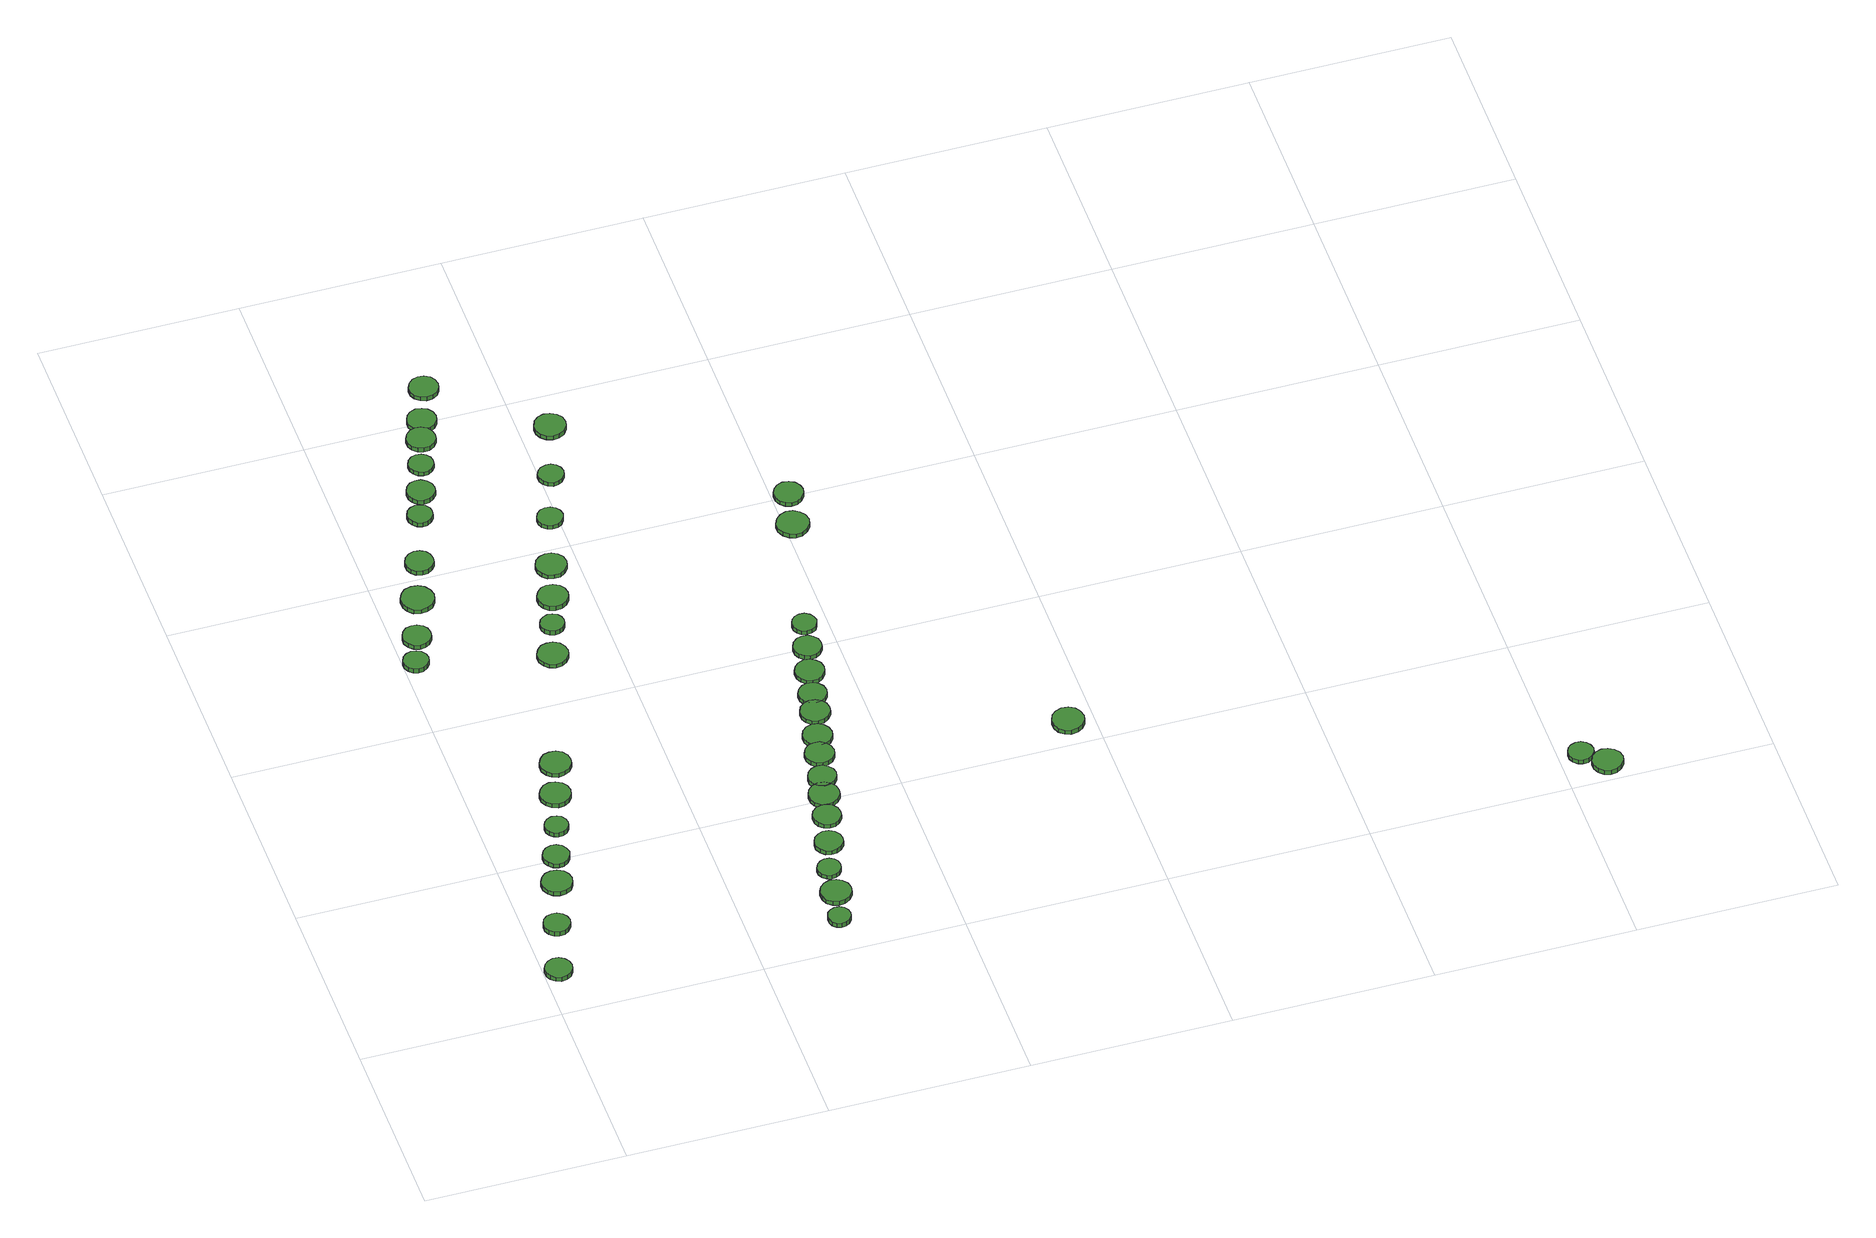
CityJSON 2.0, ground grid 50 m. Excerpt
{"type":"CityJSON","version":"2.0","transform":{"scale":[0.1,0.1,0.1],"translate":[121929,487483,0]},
"CityObjects":{
"tree1":{"type":"SolitaryVegetationObject","attributes":{"function":"something"},"geometry":[{"type":"MultiSurface","lod":"1","boundaries":[[[0,1,2,3,4,5,6,7,8,9,10,11,12,13,14]],[[15,16,17,18,19,20,21,22,23,24,25,26,27,28,29]],[[0,29,28,1]],[[1,28,27,2]],[[2,27,26,3]],[[3,26,25,4]],[[4,25,24,5]],[[5,24,23,6]],[[6,23,22,7]],[[7,22,21,8]],[[8,21,20,9]],[[9,20,19,10]],[[10,19,18,11]],[[11,18,17,12]],[[12,17,16,13]],[[13,16,15,14]],[[14,15,29,0]]]}]},
"tree2":{"type":"SolitaryVegetationObject","attributes":{"function":"something"},"geometry":[{"type":"MultiSurface","lod":"1","boundaries":[[[30,31,32,33,34,35,36,37,38,39,40,41,42,43,44]],[[45,46,47,48,49,50,51,52,53,54,55,56,57,58,59]],[[30,59,58,31]],[[31,58,57,32]],[[32,57,56,33]],[[33,56,55,34]],[[34,55,54,35]],[[35,54,53,36]],[[36,53,52,37]],[[37,52,51,38]],[[38,51,50,39]],[[39,50,49,40]],[[40,49,48,41]],[[41,48,47,42]],[[42,47,46,43]],[[43,46,45,44]],[[44,45,59,30]]]}]},
"tree3":{"type":"SolitaryVegetationObject","attributes":{"function":"something"},"geometry":[{"type":"MultiSurface","lod":"1","boundaries":[[[60,61,62,63,64,65,66,67,68,69,70,71,72,73,74]],[[75,76,77,78,79,80,81,82,83,84,85,86,87,88,89]],[[60,89,88,61]],[[61,88,87,62]],[[62,87,86,63]],[[63,86,85,64]],[[64,85,84,65]],[[65,84,83,66]],[[66,83,82,67]],[[67,82,81,68]],[[68,81,80,69]],[[69,80,79,70]],[[70,79,78,71]],[[71,78,77,72]],[[72,77,76,73]],[[73,76,75,74]],[[74,75,89,60]]]}]},
"tree4":{"type":"SolitaryVegetationObject","attributes":{"function":"something"},"geometry":[{"type":"MultiSurface","lod":"1","boundaries":[[[90,91,92,93,94,95,96,97,98,99,100,101,102,103,104]],[[105,106,107,108,109,110,111,112,113,114,115,116,117,118,119]],[[90,119,118,91]],[[91,118,117,92]],[[92,117,116,93]],[[93,116,115,94]],[[94,115,114,95]],[[95,114,113,96]],[[96,113,112,97]],[[97,112,111,98]],[[98,111,110,99]],[[99,110,109,100]],[[100,109,108,101]],[[101,108,107,102]],[[102,107,106,103]],[[103,106,105,104]],[[104,105,119,90]]]}]},
"tree5":{"type":"SolitaryVegetationObject","attributes":{"function":"something"},"geometry":[{"type":"MultiSurface","lod":"1","boundaries":[[[120,121,122,123,124,125,126,127,128,129,130,131,132,133,134]],[[135,136,137,138,139,140,141,142,143,144,145,146,147,148,149]],[[120,149,148,121]],[[121,148,147,122]],[[122,147,146,123]],[[123,146,145,124]],[[124,145,144,125]],[[125,144,143,126]],[[126,143,142,127]],[[127,142,141,128]],[[128,141,140,129]],[[129,140,139,130]],[[130,139,138,131]],[[131,138,137,132]],[[132,137,136,133]],[[133,136,135,134]],[[134,135,149,120]]]}]},
"tree6":{"type":"SolitaryVegetationObject","attributes":{"function":"something"},"geometry":[{"type":"MultiSurface","lod":"1","boundaries":[[[150,151,152,153,154,155,156,157,158,159,160,161,162,163,164]],[[165,166,167,168,169,170,171,172,173,174,175,176,177,178,179]],[[150,179,178,151]],[[151,178,177,152]],[[152,177,176,153]],[[153,176,175,154]],[[154,175,174,155]],[[155,174,173,156]],[[156,173,172,157]],[[157,172,171,158]],[[158,171,170,159]],[[159,170,169,160]],[[160,169,168,161]],[[161,168,167,162]],[[162,167,166,163]],[[163,166,165,164]],[[164,165,179,150]]]}]},
"tree7":{"type":"SolitaryVegetationObject","attributes":{"function":"something"},"geometry":[{"type":"MultiSurface","lod":"1","boundaries":[[[180,181,182,183,184,185,186,187,188,189,190,191,192,193,194]],[[195,196,197,198,199,200,201,202,203,204,205,206,207,208,209]],[[180,209,208,181]],[[181,208,207,182]],[[182,207,206,183]],[[183,206,205,184]],[[184,205,204,185]],[[185,204,203,186]],[[186,203,202,187]],[[187,202,201,188]],[[188,201,200,189]],[[189,200,199,190]],[[190,199,198,191]],[[191,198,197,192]],[[192,197,196,193]],[[193,196,195,194]],[[194,195,209,180]]]}]},
"tree8":{"type":"SolitaryVegetationObject","attributes":{"function":"something"},"geometry":[{"type":"MultiSurface","lod":"1","boundaries":[[[210,211,212,213,214,215,216,217,218,219,220,221,222,223,224]],[[225,226,227,228,229,230,231,232,233,234,235,236,237,238,239]],[[210,239,238,211]],[[211,238,237,212]],[[212,237,236,213]],[[213,236,235,214]],[[214,235,234,215]],[[215,234,233,216]],[[216,233,232,217]],[[217,232,231,218]],[[218,231,230,219]],[[219,230,229,220]],[[220,229,228,221]],[[221,228,227,222]],[[222,227,226,223]],[[223,226,225,224]],[[224,225,239,210]]]}]},
"tree9":{"type":"SolitaryVegetationObject","attributes":{"function":"something"},"geometry":[{"type":"MultiSurface","lod":"1","boundaries":[[[240,241,242,243,244,245,246,247,248,249,250,251,252,253,254]],[[255,256,257,258,259,260,261,262,263,264,265,266,267,268,269]],[[240,269,268,241]],[[241,268,267,242]],[[242,267,266,243]],[[243,266,265,244]],[[244,265,264,245]],[[245,264,263,246]],[[246,263,262,247]],[[247,262,261,248]],[[248,261,260,249]],[[249,260,259,250]],[[250,259,258,251]],[[251,258,257,252]],[[252,257,256,253]],[[253,256,255,254]],[[254,255,269,240]]]}]},
"tree10":{"type":"SolitaryVegetationObject","attributes":{"function":"something"},"geometry":[{"type":"MultiSurface","lod":"1","boundaries":[[[270,271,272,273,274,275,276,277,278,279,280,281,282,283,284]],[[285,286,287,288,289,290,291,292,293,294,295,296,297,298,299]],[[270,299,298,271]],[[271,298,297,272]],[[272,297,296,273]],[[273,296,295,274]],[[274,295,294,275]],[[275,294,293,276]],[[276,293,292,277]],[[277,292,291,278]],[[278,291,290,279]],[[279,290,289,280]],[[280,289,288,281]],[[281,288,287,282]],[[282,287,286,283]],[[283,286,285,284]],[[284,285,299,270]]]}]},
"tree11":{"type":"SolitaryVegetationObject","attributes":{"function":"something"},"geometry":[{"type":"MultiSurface","lod":"1","boundaries":[[[300,301,302,303,304,305,306,307,308,309,310,311,312,313,314]],[[315,316,317,318,319,320,321,322,323,324,325,326,327,328,329]],[[300,329,328,301]],[[301,328,327,302]],[[302,327,326,303]],[[303,326,325,304]],[[304,325,324,305]],[[305,324,323,306]],[[306,323,322,307]],[[307,322,321,308]],[[308,321,320,309]],[[309,320,319,310]],[[310,319,318,311]],[[311,318,317,312]],[[312,317,316,313]],[[313,316,315,314]],[[314,315,329,300]]]}]},
"tree12":{"type":"SolitaryVegetationObject","attributes":{"function":"something"},"geometry":[{"type":"MultiSurface","lod":"1","boundaries":[[[330,331,332,333,334,335,336,337,338,339,340,341,342,343,344]],[[345,346,347,348,349,350,351,352,353,354,355,356,357,358,359]],[[330,359,358,331]],[[331,358,357,332]],[[332,357,356,333]],[[333,356,355,334]],[[334,355,354,335]],[[335,354,353,336]],[[336,353,352,337]],[[337,352,351,338]],[[338,351,350,339]],[[339,350,349,340]],[[340,349,348,341]],[[341,348,347,342]],[[342,347,346,343]],[[343,346,345,344]],[[344,345,359,330]]]}]},
"tree13":{"type":"SolitaryVegetationObject","attributes":{"function":"something"},"geometry":[{"type":"MultiSurface","lod":"1","boundaries":[[[360,361,362,363,364,365,366,367,368,369,370,371,372,373,374]],[[375,376,377,378,379,380,381,382,383,384,385,386,387,388,389]],[[360,389,388,361]],[[361,388,387,362]],[[362,387,386,363]],[[363,386,385,364]],[[364,385,384,365]],[[365,384,383,366]],[[366,383,382,367]],[[367,382,381,368]],[[368,381,380,369]],[[369,380,379,370]],[[370,379,378,371]],[[371,378,377,372]],[[372,377,376,373]],[[373,376,375,374]],[[374,375,389,360]]]}]},
"tree14":{"type":"SolitaryVegetationObject","attributes":{"function":"something"},"geometry":[{"type":"MultiSurface","lod":"1","boundaries":[[[390,391,392,393,394,395,396,397,398,399,400,401,402,403,404]],[[405,406,407,408,409,410,411,412,413,414,415,416,417,418,419]],[[390,419,418,391]],[[391,418,417,392]],[[392,417,416,393]],[[393,416,415,394]],[[394,415,414,395]],[[395,414,413,396]],[[396,413,412,397]],[[397,412,411,398]],[[398,411,410,399]],[[399,410,409,400]],[[400,409,408,401]],[[401,408,407,402]],[[402,407,406,403]],[[403,406,405,404]],[[404,405,419,390]]]}]},
"tree15":{"type":"SolitaryVegetationObject","attributes":{"function":"something"},"geometry":[{"type":"MultiSurface","lod":"1","boundaries":[[[420,421,422,423,424,425,426,427,428,429,430,431,432,433,434]],[[435,436,437,438,439,440,441,442,443,444,445,446,447,448,449]],[[420,449,448,421]],[[421,448,447,422]],[[422,447,446,423]],[[423,446,445,424]],[[424,445,444,425]],[[425,444,443,426]],[[426,443,442,427]],[[427,442,441,428]],[[428,441,440,429]],[[429,440,439,430]],[[430,439,438,431]],[[431,438,437,432]],[[432,437,436,433]],[[433,436,435,434]],[[434,435,449,420]]]}]},
"tree16":{"type":"SolitaryVegetationObject","attributes":{"function":"something"},"geometry":[{"type":"MultiSurface","lod":"1","boundaries":[[[450,451,452,453,454,455,456,457,458,459,460,461,462,463,464]],[[465,466,467,468,469,470,471,472,473,474,475,476,477,478,479]],[[450,479,478,451]],[[451,478,477,452]],[[452,477,476,453]],[[453,476,475,454]],[[454,475,474,455]],[[455,474,473,456]],[[456,473,472,457]],[[457,472,471,458]],[[458,471,470,459]],[[459,470,469,460]],[[460,469,468,461]],[[461,468,467,462]],[[462,467,466,463]],[[463,466,465,464]],[[464,465,479,450]]]}]},
"tree17":{"type":"SolitaryVegetationObject","attributes":{"function":"something"},"geometry":[{"type":"MultiSurface","lod":"1","boundaries":[[[480,481,482,483,484,485,486,487,488,489,490,491,492,493,494]],[[495,496,497,498,499,500,501,502,503,504,505,506,507,508,509]],[[480,509,508,481]],[[481,508,507,482]],[[482,507,506,483]],[[483,506,505,484]],[[484,505,504,485]],[[485,504,503,486]],[[486,503,502,487]],[[487,502,501,488]],[[488,501,500,489]],[[489,500,499,490]],[[490,499,498,491]],[[491,498,497,492]],[[492,497,496,493]],[[493,496,495,494]],[[494,495,509,480]]]}]},
"tree18":{"type":"SolitaryVegetationObject","attributes":{"function":"something"},"geometry":[{"type":"MultiSurface","lod":"1","boundaries":[[[510,511,512,513,514,515,516,517,518,519,520,521,522,523,524]],[[525,526,527,528,529,530,531,532,533,534,535,536,537,538,539]],[[510,539,538,511]],[[511,538,537,512]],[[512,537,536,513]],[[513,536,535,514]],[[514,535,534,515]],[[515,534,533,516]],[[516,533,532,517]],[[517,532,531,518]],[[518,531,530,519]],[[519,530,529,520]],[[520,529,528,521]],[[521,528,527,522]],[[522,527,526,523]],[[523,526,525,524]],[[524,525,539,510]]]}]},
"tree19":{"type":"SolitaryVegetationObject","attributes":{"function":"something"},"geometry":[{"type":"MultiSurface","lod":"1","boundaries":[[[540,541,542,543,544,545,546,547,548,549,550,551,552,553,554]],[[555,556,557,558,559,560,561,562,563,564,565,566,567,568,569]],[[540,569,568,541]],[[541,568,567,542]],[[542,567,566,543]],[[543,566,565,544]],[[544,565,564,545]],[[545,564,563,546]],[[546,563,562,547]],[[547,562,561,548]],[[548,561,560,549]],[[549,560,559,550]],[[550,559,558,551]],[[551,558,557,552]],[[552,557,556,553]],[[553,556,555,554]],[[554,555,569,540]]]}]},
"tree20":{"type":"SolitaryVegetationObject","attributes":{"function":"something"},"geometry":[{"type":"MultiSurface","lod":"1","boundaries":[[[570,571,572,573,574,575,576,577,578,579,580,581,582,583,584]],[[585,586,587,588,589,590,591,592,593,594,595,596,597,598,599]],[[570,599,598,571]],[[571,598,597,572]],[[572,597,596,573]],[[573,596,595,574]],[[574,595,594,575]],[[575,594,593,576]],[[576,593,592,577]],[[577,592,591,578]],[[578,591,590,579]],[[579,590,589,580]],[[580,589,588,581]],[[581,588,587,582]],[[582,587,586,583]],[[583,586,585,584]],[[584,585,599,570]]]}]},
"tree21":{"type":"SolitaryVegetationObject","attributes":{"function":"something"},"geometry":[{"type":"MultiSurface","lod":"1","boundaries":[[[600,601,602,603,604,605,606,607,608,609,610,611,612,613,614]],[[615,616,617,618,619,620,621,622,623,624,625,626,627,628,629]],[[600,629,628,601]],[[601,628,627,602]],[[602,627,626,603]],[[603,626,625,604]],[[604,625,624,605]],[[605,624,623,606]],[[606,623,622,607]],[[607,622,621,608]],[[608,621,620,609]],[[609,620,619,610]],[[610,619,618,611]],[[611,618,617,612]],[[612,617,616,613]],[[613,616,615,614]],[[614,615,629,600]]]}]},
"tree22":{"type":"SolitaryVegetationObject","attributes":{"function":"something"},"geometry":[{"type":"MultiSurface","lod":"1","boundaries":[[[630,631,632,633,634,635,636,637,638,639,640,641,642,643,644]],[[645,646,647,648,649,650,651,652,653,654,655,656,657,658,659]],[[630,659,658,631]],[[631,658,657,632]],[[632,657,656,633]],[[633,656,655,634]],[[634,655,654,635]],[[635,654,653,636]],[[636,653,652,637]],[[637,652,651,638]],[[638,651,650,639]],[[639,650,649,640]],[[640,649,648,641]],[[641,648,647,642]],[[642,647,646,643]],[[643,646,645,644]],[[644,645,659,630]]]}]},
"tree23":{"type":"SolitaryVegetationObject","attributes":{"function":"something"},"geometry":[{"type":"MultiSurface","lod":"1","boundaries":[[[660,661,662,663,664,665,666,667,668,669,670,671,672,673,674]],[[675,676,677,678,679,680,681,682,683,684,685,686,687,688,689]],[[660,689,688,661]],[[661,688,687,662]],[[662,687,686,663]],[[663,686,685,664]],[[664,685,684,665]],[[665,684,683,666]],[[666,683,682,667]],[[667,682,681,668]],[[668,681,680,669]],[[669,680,679,670]],[[670,679,678,671]],[[671,678,677,672]],[[672,677,676,673]],[[673,676,675,674]],[[674,675,689,660]]]}]},
"tree24":{"type":"SolitaryVegetationObject","attributes":{"function":"something"},"geometry":[{"type":"MultiSurface","lod":"1","boundaries":[[[690,691,692,693,694,695,696,697,698,699,700,701,702,703,704]],[[705,706,707,708,709,710,711,712,713,714,715,716,717,718,719]],[[690,719,718,691]],[[691,718,717,692]],[[692,717,716,693]],[[693,716,715,694]],[[694,715,714,695]],[[695,714,713,696]],[[696,713,712,697]],[[697,712,711,698]],[[698,711,710,699]],[[699,710,709,700]],[[700,709,708,701]],[[701,708,707,702]],[[702,707,706,703]],[[703,706,705,704]],[[704,705,719,690]]]}]},
"tree25":{"type":"SolitaryVegetationObject","attributes":{"function":"something"},"geometry":[{"type":"MultiSurface","lod":"1","boundaries":[[[720,721,722,723,724,725,726,727,728,729,730,731,732,733,734]],[[735,736,737,738,739,740,741,742,743,744,745,746,747,748,749]],[[720,749,748,721]],[[721,748,747,722]],[[722,747,746,723]],[[723,746,745,724]],[[724,745,744,725]],[[725,744,743,726]],[[726,743,742,727]],[[727,742,741,728]],[[728,741,740,729]],[[729,740,739,730]],[[730,739,738,731]],[[731,738,737,732]],[[732,737,736,733]],[[733,736,735,734]],[[734,735,749,720]]]}]},
"tree26":{"type":"SolitaryVegetationObject","attributes":{"function":"something"},"geometry":[{"type":"MultiSurface","lod":"1","boundaries":[[[750,751,752,753,754,755,756,757,758,759,760,761,762,763,764]],[[765,766,767,768,769,770,771,772,773,774,775,776,777,778,779]],[[750,779,778,751]],[[751,778,777,752]],[[752,777,776,753]],[[753,776,775,754]],[[754,775,774,755]],[[755,774,773,756]],[[756,773,772,757]],[[757,772,771,758]],[[758,771,770,759]],[[759,770,769,760]],[[760,769,768,761]],[[761,768,767,762]],[[762,767,766,763]],[[763,766,765,764]],[[764,765,779,750]]]}]},
"tree27":{"type":"SolitaryVegetationObject","attributes":{"function":"something"},"geometry":[{"type":"MultiSurface","lod":"1","boundaries":[[[780,781,782,783,784,785,786,787,788,789,790,791,792,793,794]],[[795,796,797,798,799,800,801,802,803,804,805,806,807,808,809]],[[780,809,808,781]],[[781,808,807,782]],[[782,807,806,783]],[[783,806,805,784]],[[784,805,804,785]],[[785,804,803,786]],[[786,803,802,787]],[[787,802,801,788]],[[788,801,800,789]],[[789,800,799,790]],[[790,799,798,791]],[[791,798,797,792]],[[792,797,796,793]],[[793,796,795,794]],[[794,795,809,780]]]}]},
"tree28":{"type":"SolitaryVegetationObject","attributes":{"function":"something"},"geometry":[{"type":"MultiSurface","lod":"1","boundaries":[[[810,811,812,813,814,815,816,817,818,819,820,821,822,823,824]],[[825,826,827,828,829,830,831,832,833,834,835,836,837,838,839]],[[810,839,838,811]],[[811,838,837,812]],[[812,837,836,813]],[[813,836,835,814]],[[814,835,834,815]],[[815,834,833,816]],[[816,833,832,817]],[[817,832,831,818]],[[818,831,830,819]],[[819,830,829,820]],[[820,829,828,821]],[[821,828,827,822]],[[822,827,826,823]],[[823,826,825,824]],[[824,825,839,810]]]}]},
"tree29":{"type":"SolitaryVegetationObject","attributes":{"function":"something"},"geometry":[{"type":"MultiSurface","lod":"1","boundaries":[[[840,841,842,843,844,845,846,847,848,849,850,851,852,853,854]],[[855,856,857,858,859,860,861,862,863,864,865,866,867,868,869]],[[840,869,868,841]],[[841,868,867,842]],[[842,867,866,843]],[[843,866,865,844]],[[844,865,864,845]],[[845,864,863,846]],[[846,863,862,847]],[[847,862,861,848]],[[848,861,860,849]],[[849,860,859,850]],[[850,859,858,851]],[[851,858,857,852]],[[852,857,856,853]],[[853,856,855,854]],[[854,855,869,840]]]}]},
"tree30":{"type":"SolitaryVegetationObject","attributes":{"function":"something"},"geometry":[{"type":"MultiSurface","lod":"1","boundaries":[[[870,871,872,873,874,875,876,877,878,879,880,881,882,883,884]],[[885,886,887,888,889,890,891,892,893,894,895,896,897,898,899]],[[870,899,898,871]],[[871,898,897,872]],[[872,897,896,873]],[[873,896,895,874]],[[874,895,894,875]],[[875,894,893,876]],[[876,893,892,877]],[[877,892,891,878]],[[878,891,890,879]],[[879,890,889,880]],[[880,889,888,881]],[[881,888,887,882]],[[882,887,886,883]],[[883,886,885,884]],[[884,885,899,870]]]}]},
"tree31":{"type":"SolitaryVegetationObject","attributes":{"function":"something"},"geometry":[{"type":"MultiSurface","lod":"1","boundaries":[[[900,901,902,903,904,905,906,907,908,909,910,911,912,913,914]],[[915,916,917,918,919,920,921,922,923,924,925,926,927,928,929]],[[900,929,928,901]],[[901,928,927,902]],[[902,927,926,903]],[[903,926,925,904]],[[904,925,924,905]],[[905,924,923,906]],[[906,923,922,907]],[[907,922,921,908]],[[908,921,920,909]],[[909,920,919,910]],[[910,919,918,911]],[[911,918,917,912]],[[912,917,916,913]],[[913,916,915,914]],[[914,915,929,900]]]}]},
"tree32":{"type":"SolitaryVegetationObject","attributes":{"function":"something"},"geometry":[{"type":"MultiSurface","lod":"1","boundaries":[[[930,931,932,933,934,935,936,937,938,939,940,941,942,943,944]],[[945,946,947,948,949,950,951,952,953,954,955,956,957,958,959]],[[930,959,958,931]],[[931,958,957,932]],[[932,957,956,933]],[[933,956,955,934]],[[934,955,954,935]],[[935,954,953,936]],[[936,953,952,937]],[[937,952,951,938]],[[938,951,950,939]],[[939,950,949,940]],[[940,949,948,941]],[[941,948,947,942]],[[942,947,946,943]],[[943,946,945,944]],[[944,945,959,930]]]}]},
"tree33":{"type":"SolitaryVegetationObject","attributes":{"function":"something"},"geometry":[{"type":"MultiSurface","lod":"1","boundaries":[[[960,961,962,963,964,965,966,967,968,969,970,971,972,973,974]],[[975,976,977,978,979,980,981,982,983,984,985,986,987,988,989]],[[960,989,988,961]],[[961,988,987,962]],[[962,987,986,963]],[[963,986,985,964]],[[964,985,984,965]],[[965,984,983,966]],[[966,983,982,967]],[[967,982,981,968]],[[968,981,980,969]],[[969,980,979,970]],[[970,979,978,971]],[[971,978,977,972]],[[972,977,976,973]],[[973,976,975,974]],[[974,975,989,960]]]}]},
"tree34":{"type":"SolitaryVegetationObject","attributes":{"function":"something"},"geometry":[{"type":"MultiSurface","lod":"1","boundaries":[[[990,991,992,993,994,995,996,997,998,999,1000,1001,1002,1003,1004]],[[1005,1006,1007,1008,1009,1010,1011,1012,1013,1014,1015,1016,1017,1018,1019]],[[990,1019,1018,991]],[[991,1018,1017,992]],[[992,1017,1016,993]],[[993,1016,1015,994]],[[994,1015,1014,995]],[[995,1014,1013,996]],[[996,1013,1012,997]],[[997,1012,1011,998]],[[998,1011,1010,999]],[[999,1010,1009,1000]],[[1000,1009,1008,1001]],[[1001,1008,1007,1002]],[[1002,1007,1006,1003]],[[1003,1006,1005,1004]],[[1004,1005,1019,990]]]}]},
"tree35":{"type":"SolitaryVegetationObject","attributes":{"function":"something"},"geometry":[{"type":"MultiSurface","lod":"1","boundaries":[[[1020,1021,1022,1023,1024,1025,1026,1027,1028,1029,1030,1031,1032,1033,1034]],[[1035,1036,1037,1038,1039,1040,1041,1042,1043,1044,1045,1046,1047,1048,1049]],[[1020,1049,1048,1021]],[[1021,1048,1047,1022]],[[1022,1047,1046,1023]],[[1023,1046,1045,1024]],[[1024,1045,1044,1025]],[[1025,1044,1043,1026]],[[1026,1043,1042,1027]],[[1027,1042,1041,1028]],[[1028,1041,1040,1029]],[[1029,1040,1039,1030]],[[1030,1039,1038,1031]],[[1031,1038,1037,1032]],[[1032,1037,1036,1033]],[[1033,1036,1035,1034]],[[1034,1035,1049,1020]]]}]},
"tree36":{"type":"SolitaryVegetationObject","attributes":{"function":"something"},"geometry":[{"type":"MultiSurface","lod":"1","boundaries":[[[1050,1051,1052,1053,1054,1055,1056,1057,1058,1059,1060,1061,1062,1063,1064]],[[1065,1066,1067,1068,1069,1070,1071,1072,1073,1074,1075,1076,1077,1078,1079]],[[1050,1079,1078,1051]],[[1051,1078,1077,1052]],[[1052,1077,1076,1053]],[[1053,1076,1075,1054]],[[1054,1075,1074,1055]],[[1055,1074,1073,1056]],[[1056,1073,1072,1057]],[[1057,1072,1071,1058]],[[1058,1071,1070,1059]],[[1059,1070,1069,1060]],[[1060,1069,1068,1061]],[[1061,1068,1067,1062]],[[1062,1067,1066,1063]],[[1063,1066,1065,1064]],[[1064,1065,1079,1050]]]}]},
"tree37":{"type":"SolitaryVegetationObject","attributes":{"function":"something"},"geometry":[{"type":"MultiSurface","lod":"1","boundaries":[[[1080,1081,1082,1083,1084,1085,1086,1087,1088,1089,1090,1091,1092,1093,1094]],[[1095,1096,1097,1098,1099,1100,1101,1102,1103,1104,1105,1106,1107,1108,1109]],[[1080,1109,1108,1081]],[[1081,1108,1107,1082]],[[1082,1107,1106,1083]],[[1083,1106,1105,1084]],[[1084,1105,1104,1085]],[[1085,1104,1103,1086]],[[1086,1103,1102,1087]],[[1087,1102,1101,1088]],[[1088,1101,1100,1089]],[[1089,1100,1099,1090]],[[1090,1099,1098,1091]],[[1091,1098,1097,1092]],[[1092,1097,1096,1093]],[[1093,1096,1095,1094]],[[1094,1095,1109,1080]]]}]},
"tree38":{"type":"SolitaryVegetationObject","attributes":{"function":"something"},"geometry":[{"type":"MultiSurface","lod":"1","boundaries":[[[1110,1111,1112,1113,1114,1115,1116,1117,1118,1119,1120,1121,1122,1123,1124]],[[1125,1126,1127,1128,1129,1130,1131,1132,1133,1134,1135,1136,1137,1138,1139]],[[1110,1139,1138,1111]],[[1111,1138,1137,1112]],[[1112,1137,1136,1113]],[[1113,1136,1135,1114]],[[1114,1135,1134,1115]],[[1115,1134,1133,1116]],[[1116,1133,1132,1117]],[[1117,1132,1131,1118]],[[1118,1131,1130,1119]],[[1119,1130,1129,1120]],[[1120,1129,1128,1121]],[[1121,1128,1127,1122]],[[1122,1127,1126,1123]],[[1123,1126,1125,1124]],[[1124,1125,1139,1110]]]}]},
"tree39":{"type":"SolitaryVegetationObject","attributes":{"function":"something"},"geometry":[{"type":"MultiSurface","lod":"1","boundaries":[[[1140,1141,1142,1143,1144,1145,1146,1147,1148,1149,1150,1151,1152,1153,1154]],[[1155,1156,1157,1158,1159,1160,1161,1162,1163,1164,1165,1166,1167,1168,1169]],[[1140,1169,1168,1141]],[[1141,1168,1167,1142]],[[1142,1167,1166,1143]],[[1143,1166,1165,1144]],[[1144,1165,1164,1145]],[[1145,1164,1163,1146]],[[1146,1163,1162,1147]],[[1147,1162,1161,1148]],[[1148,1161,1160,1149]],[[1149,1160,1159,1150]],[[1150,1159,1158,1151]],[[1151,1158,1157,1152]],[[1152,1157,1156,1153]],[[1153,1156,1155,1154]],[[1154,1155,1169,1140]]]}]},
"tree40":{"type":"SolitaryVegetationObject","attributes":{"function":"something"},"geometry":[{"type":"MultiSurface","lod":"1","boundaries":[[[1170,1171,1172,1173,1174,1175,1176,1177,1178,1179,1180,1181,1182,1183,1184]],[[1185,1186,1187,1188,1189,1190,1191,1192,1193,1194,1195,1196,1197,1198,1199]],[[1170,1199,1198,1171]],[[1171,1198,1197,1172]],[[1172,1197,1196,1173]],[[1173,1196,1195,1174]],[[1174,1195,1194,1175]],[[1175,1194,1193,1176]],[[1176,1193,1192,1177]],[[1177,1192,1191,1178]],[[1178,1191,1190,1179]],[[1179,1190,1189,1180]],[[1180,1189,1188,1181]],[[1181,1188,1187,1182]],[[1182,1187,1186,1183]],[[1183,1186,1185,1184]],[[1184,1185,1199,1170]]]}]},
"tree41":{"type":"SolitaryVegetationObject","attributes":{"function":"something"},"geometry":[{"type":"MultiSurface","lod":"1","boundaries":[[[1200,1201,1202,1203,1204,1205,1206,1207,1208,1209,1210,1211,1212,1213,1214]],[[1215,1216,1217,1218,1219,1220,1221,1222,1223,1224,1225,1226,1227,1228,1229]],[[1200,1229,1228,1201]],[[1201,1228,1227,1202]],[[1202,1227,1226,1203]],[[1203,1226,1225,1204]],[[1204,1225,1224,1205]],[[1205,1224,1223,1206]],[[1206,1223,1222,1207]],[[1207,1222,1221,1208]],[[1208,1221,1220,1209]],[[1209,1220,1219,1210]],[[1210,1219,1218,1211]],[[1211,1218,1217,1212]],[[1212,1217,1216,1213]],[[1213,1216,1215,1214]],[[1214,1215,1229,1200]]]}]},
"tree42":{"type":"SolitaryVegetationObject","attributes":{"function":"something"},"geometry":[{"type":"MultiSurface","lod":"1","boundaries":[[[1230,1231,1232,1233,1234,1235,1236,1237,1238,1239,1240,1241,1242,1243,1244]],[[1245,1246,1247,1248,1249,1250,1251,1252,1253,1254,1255,1256,1257,1258,1259]],[[1230,1259,1258,1231]],[[1231,1258,1257,1232]],[[1232,1257,1256,1233]],[[1233,1256,1255,1234]],[[1234,1255,1254,1235]],[[1235,1254,1253,1236]],[[1236,1253,1252,1237]],[[1237,1252,1251,1238]],[[1238,1251,1250,1239]],[[1239,1250,1249,1240]],[[1240,1249,1248,1241]],[[1241,1248,1247,1242]],[[1242,1247,1246,1243]],[[1243,1246,1245,1244]],[[1244,1245,1259,1230]]]}]},
"tree43":{"type":"SolitaryVegetationObject","attributes":{"function":"something"},"geometry":[{"type":"MultiSurface","lod":"1","boundaries":[[[1260,1261,1262,1263,1264,1265,1266,1267,1268,1269,1270,1271,1272,1273,1274]],[[1275,1276,1277,1278,1279,1280,1281,1282,1283,1284,1285,1286,1287,1288,1289]],[[1260,1289,1288,1261]],[[1261,1288,1287,1262]],[[1262,1287,1286,1263]],[[1263,1286,1285,1264]],[[1264,1285,1284,1265]],[[1265,1284,1283,1266]],[[1266,1283,1282,1267]],[[1267,1282,1281,1268]],[[1268,1281,1280,1269]],[[1269,1280,1279,1270]],[[1270,1279,1278,1271]],[[1271,1278,1277,1272]],[[1272,1277,1276,1273]],[[1273,1276,1275,1274]],[[1274,1275,1289,1260]]]}]}
},
"vertices":[
[69,139,16],[66,153,16],[58,164,16],[46,171,16],[32,173,16],[19,168,16],[8,159,16],[2,146,16],[2,132,16],[8,119,16],[19,110,16],[32,105,16],[46,107,16],[58,114,16],[66,125,16],[66,125,3],[58,114,3],[46,107,3],[32,105,3],[19,110,3],[8,119,3],[2,132,3],[2,146,3],[8,159,3],[19,168,3],[32,173,3],[46,171,3],[58,164,3],[66,153,3],[69,139,3],
[111,286,15],[108,299,15],[100,310,15],[88,317,15],[75,318,15],[62,314,15],[51,305,15],[46,292,15],[46,279,15],[51,266,15],[62,257,15],[75,253,15],[88,254,15],[100,261,15],[108,272,15],[108,272,2],[100,261,2],[88,254,2],[75,253,2],[62,257,2],[51,266,2],[46,279,2],[46,292,2],[51,305,2],[62,314,2],[75,318,2],[88,317,2],[100,310,2],[108,299,2],[111,286,2],
[158,418,16],[155,433,16],[146,446,16],[132,454,16],[116,455,16],[101,451,16],[90,440,16],[83,426,16],[83,410,16],[90,395,16],[101,385,16],[116,380,16],[132,382,16],[146,389,16],[155,402,16],[155,402,4],[146,389,4],[132,382,4],[116,380,4],[101,385,4],[90,395,4],[83,410,4],[83,426,4],[90,440,4],[101,451,4],[116,455,4],[132,454,4],[146,446,4],[155,433,4],[158,418,4],
[179,504,16],[176,518,16],[168,529,16],[156,536,16],[143,537,16],[130,533,16],[120,524,16],[114,511,16],[114,497,16],[120,485,16],[130,476,16],[143,472,16],[156,473,16],[168,480,16],[176,491,16],[176,491,3],[168,480,3],[156,473,3],[143,472,3],[130,476,3],[120,485,3],[114,497,3],[114,511,3],[120,524,3],[130,533,3],[143,537,3],[156,536,3],[168,529,3],[176,518,3],[179,504,3],
[207,601,15],[204,613,15],[197,623,15],[187,629,15],[174,630,15],[163,626,15],[154,618,15],[149,607,15],[149,595,15],[154,584,15],[163,576,15],[174,572,15],[187,573,15],[197,579,15],[204,589,15],[204,589,2],[197,579,2],[187,573,2],[174,572,2],[163,576,2],[154,584,2],[149,595,2],[149,607,2],[154,618,2],[163,626,2],[174,630,2],[187,629,2],[197,623,2],[204,613,2],[207,601,2],
[63,1231,15],[60,1243,15],[52,1254,15],[41,1260,15],[28,1262,15],[16,1258,15],[6,1249,15],[0,1237,15],[0,1224,15],[6,1212,15],[16,1203,15],[28,1199,15],[41,1201,15],[52,1207,15],[60,1218,15],[60,1218,2],[52,1207,2],[41,1201,2],[28,1199,2],[16,1203,2],[6,1212,2],[0,1224,2],[0,1237,2],[6,1249,2],[16,1258,2],[28,1262,2],[41,1260,2],[52,1254,2],[60,1243,2],[63,1231,2],
[245,702,16],[242,717,16],[233,730,16],[219,738,16],[203,740,16],[188,735,16],[177,724,16],[170,710,16],[170,694,16],[177,680,16],[188,669,16],[203,664,16],[219,666,16],[233,674,16],[242,686,16],[242,686,4],[233,674,4],[219,666,4],[203,664,4],[188,669,4],[177,680,4],[170,694,4],[170,710,4],[177,724,4],[188,735,4],[203,740,4],[219,738,4],[233,730,4],[242,717,4],[245,702,4],
[93,1308,16],[90,1323,16],[82,1334,16],[69,1342,16],[55,1343,16],[41,1339,16],[30,1329,16],[24,1316,16],[24,1301,16],[30,1288,16],[41,1278,16],[55,1273,16],[69,1275,16],[82,1282,16],[90,1294,16],[90,1294,3],[82,1282,3],[69,1275,3],[55,1273,3],[41,1278,3],[30,1288,3],[24,1301,3],[24,1316,3],[30,1329,3],[41,1339,3],[55,1343,3],[69,1342,3],[82,1334,3],[90,1323,3],[93,1308,3],
[277,801,16],[274,816,16],[265,829,16],[251,837,16],[235,838,16],[220,834,16],[209,823,16],[202,809,16],[202,793,16],[209,778,16],[220,768,16],[235,763,16],[251,765,16],[265,773,16],[274,785,16],[274,785,3],[265,773,3],[251,765,3],[235,763,3],[220,768,3],[209,778,3],[202,793,3],[202,809,3],[209,823,3],[220,834,3],[235,838,3],[251,837,3],[265,829,3],[274,816,3],[277,801,3],
[139,1427,17],[135,1444,17],[125,1458,17],[111,1466,17],[94,1468,17],[77,1463,17],[65,1451,17],[58,1436,17],[58,1418,17],[65,1403,17],[77,1391,17],[94,1386,17],[111,1388,17],[125,1396,17],[135,1410,17],[135,1410,4],[125,1396,4],[111,1388,4],[94,1386,4],[77,1391,4],[65,1403,4],[58,1418,4],[58,1436,4],[65,1451,4],[77,1463,4],[94,1468,4],[111,1466,4],[125,1458,4],[135,1444,4],[139,1427,4],
[175,1545,16],[172,1559,16],[164,1571,16],[151,1578,16],[137,1580,16],[123,1575,16],[112,1565,16],[106,1552,16],[106,1537,16],[112,1524,16],[123,1514,16],[137,1510,16],[151,1511,16],[164,1519,16],[172,1530,16],[172,1530,3],[164,1519,3],[151,1511,3],[137,1510,3],[123,1514,3],[112,1524,3],[106,1537,3],[106,1552,3],[112,1565,3],[123,1575,3],[137,1580,3],[151,1578,3],[164,1571,3],[172,1559,3],[175,1545,3],
[383,1153,16],[380,1168,16],[371,1181,16],[357,1189,16],[341,1190,16],[326,1186,16],[315,1175,16],[308,1161,16],[308,1145,16],[315,1130,16],[326,1120,16],[341,1115,16],[357,1117,16],[371,1125,16],[380,1137,16],[380,1137,4],[371,1125,4],[357,1117,4],[341,1115,4],[326,1120,4],[315,1130,4],[308,1145,4],[308,1161,4],[315,1175,4],[326,1186,4],[341,1190,4],[357,1189,4],[371,1181,4],[380,1168,4],[383,1153,4],
[221,1697,15],[219,1709,15],[211,1720,15],[200,1726,15],[187,1728,15],[175,1724,15],[165,1715,15],[160,1703,15],[160,1690,15],[165,1679,15],[175,1670,15],[187,1666,15],[200,1667,15],[211,1674,15],[219,1684,15],[219,1684,2],[211,1674,2],[200,1667,2],[187,1666,2],[175,1670,2],[165,1679,2],[160,1690,2],[160,1703,2],[165,1715,2],[175,1724,2],[187,1728,2],[200,1726,2],[211,1720,2],[219,1709,2],[221,1697,2],
[251,1771,16],[248,1785,16],[239,1797,16],[227,1805,16],[212,1806,16],[198,1802,16],[188,1792,16],[182,1778,16],[182,1764,16],[188,1751,16],[198,1741,16],[212,1736,16],[227,1738,16],[239,1745,16],[248,1757,16],[248,1757,3],[239,1745,3],[227,1738,3],[212,1736,3],[198,1741,3],[188,1751,3],[182,1764,3],[182,1778,3],[188,1792,3],[198,1802,3],[212,1806,3],[227,1805,3],[239,1797,3],[248,1785,3],[251,1771,3],
[406,1253,15],[403,1265,15],[396,1275,15],[385,1281,15],[373,1282,15],[361,1278,15],[352,1270,15],[347,1259,15],[347,1247,15],[352,1235,15],[361,1227,15],[373,1223,15],[385,1225,15],[396,1231,15],[403,1241,15],[403,1241,2],[396,1231,2],[385,1225,2],[373,1223,2],[361,1227,2],[352,1235,2],[347,1247,2],[347,1259,2],[352,1270,2],[361,1278,2],[373,1282,2],[385,1281,2],[396,1275,2],[403,1265,2],[406,1253,2],
[749,107,15],[746,118,15],[739,128,15],[729,134,15],[717,135,15],[706,131,15],[697,123,15],[693,112,15],[693,101,15],[697,90,15],[706,82,15],[717,78,15],[729,80,15],[739,85,15],[746,95,15],[746,95,2],[739,85,2],[729,80,2],[717,78,2],[706,82,2],[697,90,2],[693,101,2],[693,112,2],[697,123,2],[706,131,2],[717,135,2],[729,134,2],[739,128,2],[746,118,2],[749,107,2],
[776,189,14],[773,204,14],[763,217,14],[750,225,14],[734,227,14],[719,222,14],[707,211,14],[701,197,14],[701,181,14],[707,166,14],[719,156,14],[734,151,14],[750,153,14],[763,161,14],[773,173,14],[773,173,2],[763,161,2],[750,153,2],[734,151,2],[719,156,2],[707,166,2],[701,181,2],[701,197,2],[707,211,2],[719,222,2],[734,227,2],[750,225,2],[763,217,2],[773,204,2],[776,189,2],
[275,1859,15],[273,1871,15],[265,1882,15],[254,1888,15],[241,1890,15],[229,1886,15],[219,1877,15],[214,1865,15],[214,1852,15],[219,1841,15],[229,1832,15],[241,1828,15],[254,1829,15],[265,1836,15],[273,1846,15],[273,1846,3],[265,1836,3],[254,1829,3],[241,1828,3],[229,1832,3],[219,1841,3],[214,1852,3],[214,1865,3],[219,1877,3],[229,1886,3],[241,1890,3],[254,1888,3],[265,1882,3],[273,1871,3],[275,1859,3],
[442,1338,16],[439,1354,16],[430,1366,16],[416,1374,16],[400,1376,16],[385,1371,16],[374,1360,16],[367,1346,16],[367,1330,16],[374,1316,16],[385,1305,16],[400,1300,16],[416,1302,16],[430,1310,16],[439,1323,16],[439,1323,3],[430,1310,3],[416,1302,3],[400,1300,3],[385,1305,3],[374,1316,3],[367,1330,3],[367,1346,3],[374,1360,3],[385,1371,3],[400,1376,3],[416,1374,3],[430,1366,3],[439,1354,3],[442,1338,3],
[776,271,13],[774,283,13],[767,293,13],[756,299,13],[744,300,13],[733,296,13],[724,288,13],[719,277,13],[719,265,13],[724,254,13],[733,246,13],[744,242,13],[756,243,13],[767,249,13],[774,259,13],[774,259,1],[767,249,1],[756,243,1],[744,242,1],[733,246,1],[724,254,1],[719,265,1],[719,277,1],[724,288,1],[733,296,1],[744,300,1],[756,299,1],[767,293,1],[774,283,1],[776,271,1],
[306,1939,17],[303,1953,17],[294,1966,17],[281,1973,17],[266,1975,17],[252,1970,17],[241,1960,17],[235,1946,17],[235,1931,17],[241,1918,17],[252,1908,17],[266,1903,17],[281,1905,17],[294,1912,17],[303,1924,17],[303,1924,4],[294,1912,4],[281,1905,4],[266,1903,4],[252,1908,4],[241,1918,4],[235,1931,4],[235,1946,4],[241,1960,4],[252,1970,4],[266,1975,4],[281,1973,4],[294,1966,4],[303,1953,4],[306,1939,4],
[471,1440,16],[468,1456,16],[458,1469,16],[445,1476,16],[429,1478,16],[414,1473,16],[402,1463,16],[396,1448,16],[396,1432,16],[402,1418,16],[414,1407,16],[429,1403,16],[445,1404,16],[458,1412,16],[468,1425,16],[468,1425,4],[458,1412,4],[445,1404,4],[429,1403,4],[414,1407,4],[402,1418,4],[396,1432,4],[396,1448,4],[402,1463,4],[414,1473,4],[429,1478,4],[445,1476,4],[458,1469,4],[468,1456,4],[471,1440,4],
[808,354,14],[805,368,14],[796,380,14],[784,387,14],[769,389,14],[756,384,14],[745,375,14],[739,362,14],[739,347,14],[745,334,14],[756,324,14],[769,320,14],[784,321,14],[796,329,14],[805,340,14],[805,340,1],[796,329,1],[784,321,1],[769,320,1],[756,324,1],[745,334,1],[739,347,1],[739,362,1],[745,375,1],[756,384,1],[769,389,1],[784,387,1],[796,380,1],[805,368,1],[808,354,1],
[327,2000,16],[324,2015,16],[315,2027,16],[302,2034,16],[287,2036,16],[273,2031,16],[262,2021,16],[256,2007,16],[256,1992,16],[262,1979,16],[273,1969,16],[287,1964,16],[302,1966,16],[315,1973,16],[324,1985,16],[324,1985,3],[315,1973,3],[302,1966,3],[287,1964,3],[273,1969,3],[262,1979,3],[256,1992,3],[256,2007,3],[262,2021,3],[273,2031,3],[287,2036,3],[302,2034,3],[315,2027,3],[324,2015,3],[327,2000,3],
[831,441,13],[828,455,13],[819,467,13],[807,474,13],[793,475,13],[779,471,13],[768,461,13],[762,448,13],[762,434,13],[768,421,13],[779,411,13],[793,407,13],[807,408,13],[819,415,13],[828,427,13],[828,427,1],[819,415,1],[807,408,1],[793,407,1],[779,411,1],[768,421,1],[762,434,1],[762,448,1],[768,461,1],[779,471,1],[793,475,1],[807,474,1],[819,467,1],[828,455,1],[831,441,1],
[511,1592,18],[508,1605,18],[500,1616,18],[489,1623,18],[476,1624,18],[463,1620,18],[453,1611,18],[448,1599,18],[448,1586,18],[453,1574,18],[463,1565,18],[476,1561,18],[489,1562,18],[500,1569,18],[508,1580,18],[508,1580,6],[500,1569,6],[489,1562,6],[476,1561,6],[463,1565,6],[453,1574,6],[448,1586,6],[448,1599,6],[453,1611,6],[463,1620,6],[476,1624,6],[489,1623,6],[500,1616,6],[508,1605,6],[511,1592,6],
[365,2101,17],[361,2116,17],[353,2128,17],[340,2135,17],[325,2137,17],[310,2132,17],[299,2122,17],[293,2108,17],[293,2093,17],[299,2080,17],[310,2070,17],[325,2065,17],[340,2067,17],[353,2074,17],[361,2086,17],[361,2086,5],[353,2074,5],[340,2067,5],[325,2065,5],[310,2070,5],[299,2080,5],[293,2093,5],[293,2108,5],[299,2122,5],[310,2132,5],[325,2137,5],[340,2135,5],[353,2128,5],[361,2116,5],[365,2101,5],
[849,510,14],[846,525,14],[836,538,14],[823,546,14],[807,548,14],[792,543,14],[780,532,14],[774,518,14],[774,502,14],[780,488,14],[792,477,14],[807,472,14],[823,474,14],[836,482,14],[846,494,14],[846,494,2],[836,482,2],[823,474,2],[807,472,2],[792,477,2],[780,488,2],[774,502,2],[774,518,2],[780,532,2],[792,543,2],[807,548,2],[823,546,2],[836,538,2],[846,525,2],[849,510,2],
[860,568,15],[857,582,15],[848,593,15],[836,601,15],[821,602,15],[808,598,15],[797,588,15],[791,575,15],[791,560,15],[797,547,15],[808,538,15],[821,533,15],[836,535,15],[848,542,15],[857,554,15],[857,554,2],[848,542,2],[836,535,2],[821,533,2],[808,538,2],[797,547,2],[791,560,2],[791,575,2],[797,588,2],[808,598,2],[821,602,2],[836,601,2],[848,593,2],[857,582,2],[860,568,2],
[879,644,14],[876,659,14],[867,671,14],[854,679,14],[839,680,14],[825,676,14],[814,666,14],[808,652,14],[808,637,14],[814,623,14],[825,613,14],[839,608,14],[854,610,14],[867,617,14],[876,629,14],[876,629,1],[867,617,1],[854,610,1],[839,608,1],[825,613,1],[814,623,1],[808,637,1],[808,652,1],[814,666,1],[825,676,1],[839,680,1],[854,679,1],[867,671,1],[876,659,1],[879,644,1],
[556,1728,20],[553,1741,20],[545,1751,20],[534,1758,20],[521,1759,20],[508,1755,20],[499,1747,20],[493,1735,20],[493,1721,20],[499,1709,20],[508,1701,20],[521,1696,20],[534,1698,20],[545,1704,20],[553,1715,20],[553,1715,8],[545,1704,8],[534,1698,8],[521,1696,8],[508,1701,8],[499,1709,8],[493,1721,8],[493,1735,8],[499,1747,8],[508,1755,8],[521,1759,8],[534,1758,8],[545,1751,8],[553,1741,8],[556,1728,8],
[893,704,14],[890,719,14],[881,731,14],[868,739,14],[853,740,14],[839,736,14],[828,726,14],[822,712,14],[822,697,14],[828,683,14],[839,673,14],[853,668,14],[868,670,14],[881,677,14],[890,689,14],[890,689,2],[881,677,2],[868,670,2],[853,668,2],[839,673,2],[828,683,2],[822,697,2],[822,712,2],[828,726,2],[839,736,2],[853,740,2],[868,739,2],[881,731,2],[890,719,2],[893,704,2],
[912,781,16],[909,796,16],[900,808,16],[887,815,16],[872,817,16],[857,812,16],[846,802,16],[840,788,16],[840,773,16],[846,760,16],[857,749,16],[872,745,16],[887,746,16],[900,754,16],[909,766,16],[909,766,4],[900,754,4],[887,746,4],[872,745,4],[857,749,4],[846,760,4],[840,773,4],[840,788,4],[846,802,4],[857,812,4],[872,817,4],[887,815,4],[900,808,4],[909,796,4],[912,781,4],
[610,1882,23],[607,1898,23],[597,1911,23],[583,1919,23],[567,1921,23],[552,1916,23],[540,1905,23],[534,1890,23],[534,1874,23],[540,1860,23],[552,1849,23],[567,1844,23],[583,1845,23],[597,1853,23],[607,1867,23],[607,1867,10],[597,1853,10],[583,1845,10],[567,1844,10],[552,1849,10],[540,1860,10],[534,1874,10],[534,1890,10],[540,1905,10],[552,1916,10],[567,1921,10],[583,1919,10],[597,1911,10],[607,1898,10],[610,1882,10],
[923,840,16],[920,854,16],[911,866,16],[899,873,16],[884,874,16],[871,870,16],[860,860,16],[854,847,16],[854,833,16],[860,819,16],[871,810,16],[884,805,16],[899,807,16],[911,814,16],[920,826,16],[920,826,4],[911,814,4],[899,807,4],[884,805,4],[871,810,4],[860,819,4],[854,833,4],[854,847,4],[860,860,4],[871,870,4],[884,874,4],[899,873,4],[911,866,4],[920,854,4],[923,840,4],
[940,912,19],[937,927,19],[928,939,19],[915,947,19],[900,948,19],[886,943,19],[875,933,19],[869,920,19],[869,904,19],[875,891,19],[886,881,19],[900,876,19],[915,877,19],[928,885,19],[937,897,19],[937,897,7],[928,885,7],[915,877,7],[900,876,7],[886,881,7],[875,891,7],[869,904,7],[869,920,7],[875,933,7],[886,943,7],[900,948,7],[915,947,7],[928,939,7],[937,927,7],[940,912,7],
[958,989,22],[955,1003,22],[946,1014,22],[934,1022,22],[919,1023,22],[906,1019,22],[895,1009,22],[889,996,22],[889,981,22],[895,968,22],[906,959,22],[919,954,22],[934,956,22],[946,963,22],[955,975,22],[955,975,9],[946,963,9],[934,956,9],[919,954,9],[906,959,9],[895,968,9],[889,981,9],[889,996,9],[895,1009,9],[906,1019,9],[919,1023,9],[934,1022,9],[946,1014,9],[955,1003,9],[958,989,9],
[969,1061,27],[966,1073,27],[959,1083,27],[948,1090,27],[935,1091,27],[923,1087,27],[914,1079,27],[909,1067,27],[909,1055,27],[914,1043,27],[923,1035,27],[935,1031,27],[948,1032,27],[959,1038,27],[966,1049,27],[966,1049,15],[959,1038,15],[948,1032,15],[935,1031,15],[923,1035,15],[914,1043,15],[909,1055,15],[909,1067,15],[914,1079,15],[923,1087,15],[935,1091,15],[948,1090,15],[959,1083,15],[966,1073,15],[969,1061,15],
[1055,1388,29],[1051,1404,29],[1041,1417,29],[1027,1426,29],[1010,1428,29],[994,1422,29],[982,1411,29],[975,1396,29],[975,1379,29],[982,1364,29],[994,1353,29],[1010,1347,29],[1027,1349,29],[1041,1358,29],[1051,1371,29],[1051,1371,17],[1041,1358,17],[1027,1349,17],[1010,1347,17],[994,1353,17],[982,1364,17],[975,1379,17],[975,1396,17],[982,1411,17],[994,1422,17],[1010,1428,17],[1027,1426,17],[1041,1417,17],[1051,1404,17],[1055,1388,17],
[1072,1488,30],[1069,1502,30],[1060,1515,30],[1047,1522,30],[1032,1524,30],[1018,1519,30],[1007,1509,30],[1000,1495,30],[1000,1480,30],[1007,1466,30],[1018,1456,30],[1032,1451,30],[1047,1453,30],[1060,1461,30],[1069,1473,30],[1069,1473,18],[1060,1461,18],[1047,1453,18],[1032,1451,18],[1018,1456,18],[1007,1466,18],[1000,1480,18],[1000,1495,18],[1007,1509,18],[1018,1519,18],[1032,1524,18],[1047,1522,18],[1060,1515,18],[1069,1502,18],[1072,1488,18],
[1472,562,26],[1468,579,26],[1459,592,26],[1445,600,26],[1428,602,26],[1413,597,26],[1400,586,26],[1394,571,26],[1394,554,26],[1400,539,26],[1413,528,26],[1428,523,26],[1445,525,26],[1459,533,26],[1468,546,26],[1468,546,13],[1459,533,13],[1445,525,13],[1428,523,13],[1413,528,13],[1400,539,13],[1394,554,13],[1394,571,13],[1400,586,13],[1413,597,13],[1428,602,13],[1445,600,13],[1459,592,13],[1468,579,13],[1472,562,13],
[2583,92,25],[2580,105,25],[2572,115,25],[2561,122,25],[2548,123,25],[2536,119,25],[2526,111,25],[2521,99,25],[2521,86,25],[2526,74,25],[2536,65,25],[2548,61,25],[2561,62,25],[2572,69,25],[2580,79,25],[2580,79,12],[2572,69,12],[2561,62,12],[2548,61,12],[2536,65,12],[2526,74,12],[2521,86,12],[2521,99,12],[2526,111,12],[2536,119,12],[2548,123,12],[2561,122,12],[2572,115,12],[2580,105,12],[2583,92,12],
[2641,45,25],[2638,60,25],[2628,73,25],[2615,81,25],[2599,83,25],[2584,78,25],[2572,67,25],[2566,53,25],[2566,37,25],[2572,23,25],[2584,12,25],[2599,7,25],[2615,9,25],[2628,17,25],[2638,30,25],[2638,30,12],[2628,17,12],[2615,9,12],[2599,7,12],[2584,12,12],[2572,23,12],[2566,37,12],[2566,53,12],[2572,67,12],[2584,78,12],[2599,83,12],[2615,81,12],[2628,73,12],[2638,60,12],[2641,45,12]
]}
